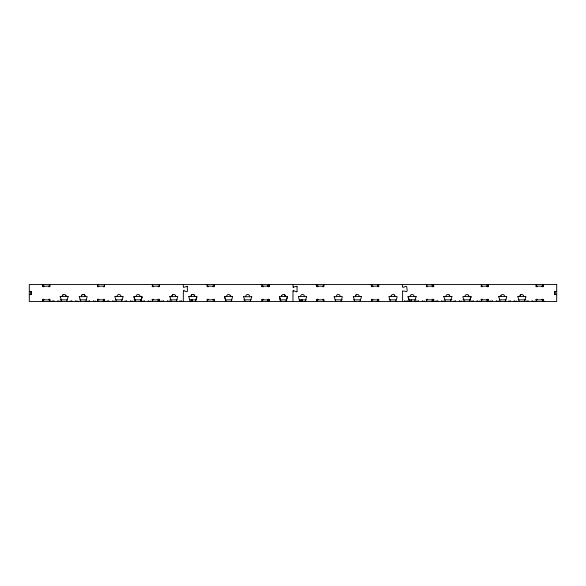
<?xml version="1.0" encoding="UTF-8"?>
<svg xmlns="http://www.w3.org/2000/svg" width="586" height="586" viewBox="0 0 586 586"><rect width="100%" height="100%" fill="white"/><g stroke="black" fill="none" stroke-linecap="round" stroke-linejoin="round"><path stroke-width="0.88" d="M481.399 299.307L481.392 301.497L481.37 299.307L482.49 299.307M85.761 301.497L87.197 296.538L79.147 296.728M121.536 301.38L123.06 296.926L122.716 296.421M140.581 301.497L142.171 296.926L141.6 296.377M176.357 301.38L177.748 296.538L169.698 296.728M195.438 301.38L196.808 296.538M231.133 301.497L232.613 296.626M250.259 301.38L251.746 296.728M285.953 301.497L287.36 296.538M340.766 301.497L342.363 296.926L342.019 296.421L334.152 296.728M395.587 301.497L397.183 296.926L396.905 296.472L389.089 296.538M414.668 301.497L416.016 296.472L408.567 296.377L408.024 296.831M505.22 301.497L506.817 296.926L506.538 296.472M305.035 301.497L306.588 296.831M524.309 301.497L525.898 296.926L525.327 296.377M61.618 301.497L60.27 296.472L67.727 296.377L68.262 296.831M80.67 301.416L79.293 296.538M171.259 301.497L169.852 296.538M390.496 301.46L388.958 296.926L389.309 296.421M464.398 301.46L462.83 296.926L463.182 296.421L471.041 296.728M60.05 296.926L60.299 296.472M116.409 301.343L114.878 296.831M135.52 301.497L133.923 296.926L134.304 296.421M190.311 301.343L188.78 296.831M224.504 296.926L226.042 301.497L224.665 296.538M409.614 301.497L408.208 296.538M445.345 301.497L443.866 296.626M519.247 301.497L517.841 296.538M62.219 296.377L62.541 295.315M355.387 296.384L355.717 295.315M285.961 301.38L287.543 296.926M140.625 301.38L142.178 296.926M292.949 301.497L293.007 291.044L293.659 290.766L296.501 291.791L297.08 291.249L297.029 286.569L296.377 286.29L293.278 287.272L292.949 284.503M402.597 291.169L402.582 301.497M500.876 295.754L500.774 296.377A1.905 1.905 0 0 1 502.671 294.472A1.905 1.905 0 0 1 504.575 296.377M243.63 296.728L245.124 301.46M287.301 296.472L279.544 296.472L280.892 301.497M334.181 296.728L335.712 301.497M353.387 296.538L354.794 301.497M498.576 296.831L499.118 296.377L506.568 296.472M279.361 296.728L280.884 301.416M66.701 301.343L68.086 296.538M196.991 296.926L195.453 301.343M359.877 301.343L361.445 296.926L361.101 296.421L353.233 296.728M450.429 301.343L451.879 296.626M471.078 296.926L469.489 301.497L470.968 296.626M243.6 296.728L251.775 296.728M172.174 295.315L171.852 296.377A1.926 1.926 0 0 1 173.793 294.458A1.926 1.926 0 0 1 175.719 296.391L175.368 295.315M391.448 295.315L391.126 296.384A1.919 1.919 0 0 1 394.122 294.787L394.568 295.205M520.09 295.469L520.727 294.773M296.377 291.769L297.021 291.491M402.641 291.044C406.523 290.715 407.929 294.282 406.713 286.818C406.061 284.979 403.695 288.341 402.641 287.015M293.007 291.044L293.659 290.766M498.759 296.538L500.158 301.46M114.929 296.626L115.42 296.377M134.018 296.626L141.629 296.377M188.831 296.626L189.322 296.384M443.836 296.626L451.843 296.538M355.812 295.205L356.273 294.773M183.315 301.497L183.374 291.044L184.026 290.766L186.868 291.791L187.447 291.249L187.315 286.459L183.645 287.272M443.91 296.538L444.327 296.377M298.655 296.472L298.377 296.926L299.973 301.497M62.849 294.97L63.376 294.626M81.93 294.97L82.465 294.626M172.489 294.97L173.017 294.626M298.626 296.472L306.082 296.384L306.617 296.831M517.899 296.472L525.452 296.391M183.645 290.788L184.019 290.766M189.117 296.421L196.742 296.472M224.826 296.421L232.181 296.384M186.736 286.29L187.117 286.312M296.377 286.29L297.08 286.818M293.659 287.294L293.007 287.015M42.397 286.151L50.074 286.151M97.657 286.151L104.601 286.151M151.921 286.151L159.707 286.151M207.041 286.151L214.234 286.151L214.22 284.503M261.554 286.151L269.296 286.151M316.499 286.151L323.86 286.151L323.86 284.503M371.187 286.151L378.937 286.151M426.315 286.151L434.065 286.151M480.828 286.151L488.328 286.151M535.956 286.151L543.72 286.151M98.763 286.693L97.642 286.693L97.73 284.503M103.4 286.693L104.52 286.693M433.428 286.693L432.307 286.693L432.329 286.151M262.096 286.693L263.217 286.693M268.974 286.693L267.846 286.693L267.875 286.151M29.3 291.403L31.461 291.403L31.461 292.495L30.882 292.495L31.461 294.597L29.3 294.597M556.693 291.403L554.466 291.403L554.495 292.495L555.045 292.495M555.045 293.505L554.466 293.505L554.495 294.597L556.693 294.597M115.391 296.377L123.001 296.626M133.93 296.926L135.52 301.46M408.017 296.926L409.577 301.343M525.891 296.926L525.627 296.472M98.763 299.307L97.642 299.307L97.73 301.497M263.217 299.307L262.096 299.307L262.125 301.497M267.846 299.307L268.974 299.307M42.675 299.849L50.074 299.849M60.27 299.849L67.537 299.849M79.894 299.849L86.589 299.849M97.496 299.849L104.601 299.849M115.779 299.849L122.357 299.849M134.084 299.849L141.409 299.849M151.767 299.849L159.714 299.849M169.911 299.849L177.177 299.849M189.512 299.849L195.892 299.849M207.041 299.849L214.234 299.849L214.22 301.497M225.412 299.849L231.99 299.849M243.725 299.849L251.042 299.849M261.554 299.849L269.318 299.849M279.544 299.849L286.81 299.849M299.146 299.849L306.434 299.849M316.682 299.849L323.846 299.849L323.846 301.497M335.046 299.849L342.37 299.849M353.351 299.849L360.676 299.849M371.187 299.849L378.937 299.849M389.185 299.849L396.451 299.849M408.779 299.849L416.075 299.849M426.066 299.849L434.065 299.849M444.598 299.849L451.916 299.849M462.903 299.849L470.228 299.849M480.828 299.849L488.328 299.849M499.411 299.849L506.084 299.849M518.442 299.849L525.708 299.849M535.677 299.849L543.625 299.849M411.079 299.849L410.823 301.497M411.475 299.849L411.497 301.497L411.533 299.849M191.549 300.061L192.245 300.061M301.189 300.061L301.878 300.061M191.549 300.266L192.245 300.266M301.189 300.266L301.878 300.266M191.549 301.087L192.245 301.087M301.189 301.087L301.878 301.087M191.549 301.292L192.245 301.292M301.189 301.292L301.878 301.292M407.981 301.497L408.105 300.882M407.409 301.497L407.395 300.882M360.873 296.384L361.357 296.626M232.151 296.384L232.642 296.626M451.425 296.377L451.909 296.626M84.003 294.626L84.531 294.97M284.466 294.773L284.935 295.205A1.919 1.919 0 0 1 285.338 296.384A1.905 1.905 0 0 0 284.745 295.029L284.474 294.787A1.919 1.919 0 0 0 281.507 296.384A1.905 1.905 0 0 1 281.815 295.315M194.171 294.97L193.915 294.773A1.919 1.919 0 0 0 191.183 295.469M415.987 296.472L416.236 296.926M449.22 295.022L449.777 296.377A1.919 1.919 0 0 0 447.858 294.458A1.919 1.919 0 0 0 445.946 296.377M183.374 287.015L183.315 284.503M65.727 295.315L66.057 296.377M402.597 286.898L402.582 284.503M85.051 295.754L85.153 296.377A1.905 1.905 0 0 0 83.205 294.472A1.905 1.905 0 0 0 81.3 296.377M468.851 296.062L468.873 296.377A1.919 1.919 0 0 0 466.947 294.458A1.919 1.919 0 0 0 465.028 296.377M555.023 291.403L555.023 294.597M544.16 301.087L544.167 301.497M543.134 284.503L543.171 286.151M543.039 284.503L543.068 286.693L541.94 286.693L541.969 286.151M543.076 301.497L543.068 299.307L541.94 299.307L541.969 299.849M542.87 299.849L542.87 301.497M537.311 286.151L537.281 286.693L536.183 286.693L536.183 284.503M537.281 299.849L537.311 299.307L536.183 299.307L536.227 301.497M536.322 284.503L536.322 286.151M534.183 300.948L534.183 301.497M532.637 300.948L532.615 301.497M531.985 300.677L531.985 301.497M528.154 300.677L528.154 301.497M527.503 300.948L527.503 301.497M526.506 300.948L526.506 301.497M516.376 300.948L516.376 301.497M514.83 300.948L514.808 301.497M514.178 300.677L514.178 301.497M510.347 300.677L510.347 301.497M509.695 300.948L509.695 301.497M508.699 300.948L508.699 301.497M498.569 300.948L498.569 301.497M497.023 300.948L497.001 301.497M496.371 300.677L496.371 301.497M492.54 300.677L492.54 301.497M491.888 300.948L491.888 301.497M490.892 300.948L490.892 301.497M490.753 301.087L490.753 301.497M489.339 301.087L489.354 301.497M488.314 284.503L488.35 286.151M488.219 284.503L488.248 286.693L487.12 286.693L487.149 286.151M488.255 301.497L488.248 299.307L487.12 299.307L487.12 299.849M487.047 284.503L487.047 286.151M487.047 299.849L487.047 301.497M482.461 286.151L482.49 286.693L481.37 286.693L481.399 284.503M482.461 299.307L482.49 299.849M481.502 284.503L481.502 286.151M479.363 300.948L479.363 301.497M477.817 300.948L477.795 301.497M477.172 300.677L477.172 301.497M473.334 300.677L473.334 301.497M472.682 300.948L472.682 301.497M471.686 300.948L471.686 301.497M461.556 300.948L461.556 301.497M460.01 300.948L459.988 301.497M459.365 300.677L459.365 301.497M455.527 300.677L455.527 301.497M454.875 300.948L454.875 301.497M453.879 300.948L453.879 301.497M443.748 300.948L443.748 301.497M442.203 300.948L442.181 301.497M441.558 300.677L441.558 301.497M437.72 300.677L437.72 301.497M437.068 300.948L437.068 301.497M436.072 300.948L436.072 301.497M435.94 301.087L435.94 301.497M434.526 301.087L434.534 301.497M433.53 286.151L433.493 284.503L433.398 286.693M433.398 299.307L433.435 301.497L433.428 299.307L432.307 299.307L432.329 299.849M432.226 284.503L432.226 286.151M432.226 299.849L432.226 301.497M427.67 286.151L427.648 286.693L426.549 286.693L426.579 284.503M427.648 299.849L427.67 299.307L426.549 299.307L426.615 301.497M426.681 284.503L426.681 286.151M424.542 300.948L424.542 301.497M423.004 300.948L422.975 301.497M422.352 300.677L422.352 301.497M418.514 300.677L418.514 301.497M417.869 300.948L417.869 301.497M416.873 300.948L416.873 301.497M406.735 300.948L406.735 301.497M405.197 300.948L405.168 301.497M404.545 300.677L404.545 301.497M378.673 284.503L378.717 286.151M378.673 299.849L378.673 300.398M378.673 300.948L378.673 301.497M378.585 284.503L378.607 286.693L377.487 286.693L377.516 286.151M378.585 301.497L378.607 299.307L377.487 299.307L377.516 299.849M377.413 285.323L377.413 286.151M377.413 299.849L377.413 301.497M372.828 286.151L372.857 286.693L371.729 286.693L371.729 284.503M372.828 299.849L372.857 299.307L371.729 299.307L371.758 301.497M371.861 284.503L371.861 286.151M371.854 299.849L371.854 300.398M371.854 300.948L371.854 301.497M370.77 284.503L370.755 284.913M323.765 284.503L323.765 286.693L322.666 286.693L322.666 286.151M323.765 301.497L323.765 299.307L322.666 299.307L322.666 299.849M318.008 286.151L318.037 286.693L316.916 286.693L316.938 284.503M318.037 299.849L318.008 299.307L316.916 299.307L316.916 301.497M317.004 284.503L317.048 286.151M317.033 299.849L317.033 300.398M317.033 300.948L317.033 301.497M315.942 284.503L315.942 284.913M301.893 299.849L301.878 301.497M301.834 299.849L301.834 301.497M301.673 299.849L301.673 300.266M301.673 300.882L301.673 301.497M301.563 299.849L301.563 300.266M301.563 300.882L301.563 301.497M301.438 299.849L301.438 300.266M301.438 300.882L301.438 301.497M301.314 299.849L301.314 300.266M301.314 300.882L301.314 301.497M301.189 299.849L301.189 301.497M269.077 284.503L269.077 286.151M269.047 299.849L269.047 300.398M269.047 300.948L269.047 301.497L268.945 299.307M268.974 284.503L268.945 286.693M267.875 299.307L267.846 299.849M267.773 285.323L267.773 286.151M267.773 299.849L267.773 301.497M263.217 286.151L263.187 286.693M263.187 299.307L263.217 299.849M262.22 284.503L262.22 285.052M262.22 285.602L262.22 286.151M262.22 299.849L262.22 300.398M262.22 300.948L262.22 301.497M262.184 284.503L262.125 286.693M261.114 284.503L261.114 284.913M214.132 284.503L214.132 286.693L213.033 286.693L213.033 286.151M214.154 301.497L214.132 299.307L213.033 299.307L213.033 299.849M208.374 286.151L208.404 286.693L207.276 286.693L207.363 284.503L207.407 285.052M208.404 299.849L208.374 299.307L207.276 299.307L207.276 301.497M207.407 285.602L207.407 286.151M207.407 299.849L207.407 300.398M207.407 300.948L207.407 301.497M206.301 284.503L206.301 284.913M192.259 299.849L192.245 301.497M192.127 299.849L192.201 301.497M192.032 299.849L192.032 300.266M192.032 300.882L192.032 301.497M191.93 299.849L191.93 300.266M191.93 300.882L191.93 301.497M191.805 299.849L191.805 300.266M191.805 300.882L191.805 301.497M191.673 299.849L191.673 300.266M191.673 300.882L191.673 301.497M191.549 299.849L191.549 301.497M181.433 300.677L181.433 301.497M180.788 300.948L180.788 301.497M179.792 300.948L179.792 301.497M169.654 300.948L169.654 301.497M168.116 300.948L168.094 301.497M167.464 300.677L167.464 301.497M163.626 300.677L163.626 301.497M162.981 300.948L162.981 301.497M161.985 300.948L161.985 301.497M161.846 301.087L161.846 301.497M160.52 301.087L160.535 301.497M159.399 284.503L159.436 286.151M159.436 299.849L159.436 301.497M159.311 284.503L159.311 286.693L158.213 286.693L158.213 286.151M159.311 301.497L159.341 299.307L158.213 299.307L158.213 299.849M158.139 299.849L158.139 301.497M153.583 286.151L153.554 286.693L152.463 286.693L152.463 284.503M153.554 299.849L153.583 299.307L152.463 299.307L152.55 301.497L152.587 300.948M152.587 285.602L152.587 286.151M152.587 299.849L152.587 300.398M150.456 300.948L150.456 301.497M148.888 301.087L148.888 301.497M148.258 300.677L148.258 301.497M144.42 300.677L144.42 301.497M143.775 300.948L143.775 301.497M142.779 300.948L142.779 301.497M132.648 300.948L132.648 301.497M131.103 300.948L131.081 301.497M130.451 300.677L130.451 301.497M126.62 300.677L126.62 301.497M125.968 300.948L125.968 301.497M124.972 300.948L124.972 301.497M114.841 300.948L114.841 301.497M113.296 300.948L113.274 301.497M112.644 300.677L112.644 301.497M108.813 300.677L108.813 301.497M108.161 300.948L108.161 301.497M107.165 300.948L107.165 301.497M107.026 301.087L107.026 301.497M105.707 301.087L105.714 301.497M104.616 300.948L104.616 301.497M104.579 284.503L104.491 286.693M104.579 301.497L104.52 299.307L103.4 299.307L103.422 299.849M103.4 286.151L103.422 286.693M103.319 299.849L103.319 301.497M98.734 286.151L98.734 286.693M98.734 299.307L98.734 299.849M97.767 285.602L97.767 286.151M97.767 299.849L97.767 300.398M97.767 300.948L97.767 301.497M95.635 300.948L95.635 301.497M94.068 301.087L94.068 301.497M93.445 300.677L93.445 301.497M89.607 300.677L89.607 301.497M88.955 300.948L88.955 301.497M87.959 300.948L87.959 301.497M77.828 300.948L77.828 301.497M76.283 300.948L76.261 301.497M75.638 300.677L75.638 301.497M71.8 300.677L71.8 301.497M71.148 300.948L71.148 301.497M70.152 300.948L70.152 301.497M60.021 300.948L60.021 301.497M58.475 300.948L58.453 301.497M57.831 300.677L57.831 301.497M53.993 300.677L53.993 301.497M53.341 300.948L53.341 301.497M52.344 300.948L52.344 301.497M52.213 301.087L52.213 301.497M50.887 301.087L50.894 301.497M49.803 285.602L49.803 286.151M49.803 299.849L49.803 300.398M49.803 300.948L49.803 301.497M49.759 284.503L49.671 286.693L48.579 286.693L48.579 286.151M49.759 301.497L49.671 299.307L48.579 299.307L48.579 299.849M43.95 286.151L43.921 286.693L42.822 286.693L42.822 284.503M43.921 299.849L43.95 299.307L42.822 299.307L42.91 301.497L42.946 300.948M43.108 299.849L43.108 301.497M42.946 285.602L42.946 286.151M42.946 299.849L42.946 300.398M31.432 291.403L31.432 292.495M31.432 293.505L31.432 294.597M30.97 291.403L30.97 294.597M519.855 296.377A1.905 1.905 0 0 1 520.178 295.315A1.919 1.919 0 0 1 523.679 296.384M410.222 296.377A1.905 1.905 0 0 1 412.119 294.472A1.905 1.905 0 0 1 414.024 296.377M394.415 295.022A1.919 1.919 0 0 1 394.979 296.384M355.402 296.384A1.919 1.919 0 0 1 357.328 294.458A1.919 1.919 0 0 1 359.24 296.384M336.32 296.384A1.919 1.919 0 0 1 338.239 294.458A1.919 1.919 0 0 1 340.158 296.384M300.589 296.384A1.905 1.905 0 0 1 302.486 294.472A1.905 1.905 0 0 1 304.39 296.384M245.768 296.384A1.919 1.919 0 0 1 247.688 294.458A1.919 1.919 0 0 1 249.607 296.384M226.672 296.384A1.919 1.919 0 0 1 228.591 294.465A1.919 1.919 0 0 1 230.51 296.384M230.291 295.469A1.905 1.905 0 0 1 230.518 296.384M190.948 296.384A1.905 1.905 0 0 1 192.853 294.472A1.905 1.905 0 0 1 194.757 296.377A1.919 1.919 0 0 0 194.677 295.754M117.046 296.377A1.919 1.919 0 0 1 118.965 294.458A1.919 1.919 0 0 1 120.884 296.377M62.233 296.377A1.926 1.926 0 0 1 64.16 294.458A1.926 1.926 0 0 1 66.079 296.391M136.135 296.377A1.919 1.919 0 0 1 138.054 294.458A1.919 1.919 0 0 1 139.973 296.384M556.7 284.503L29.3 284.503L29.315 301.497L556.693 301.497L556.693 284.503"/></g></svg>
